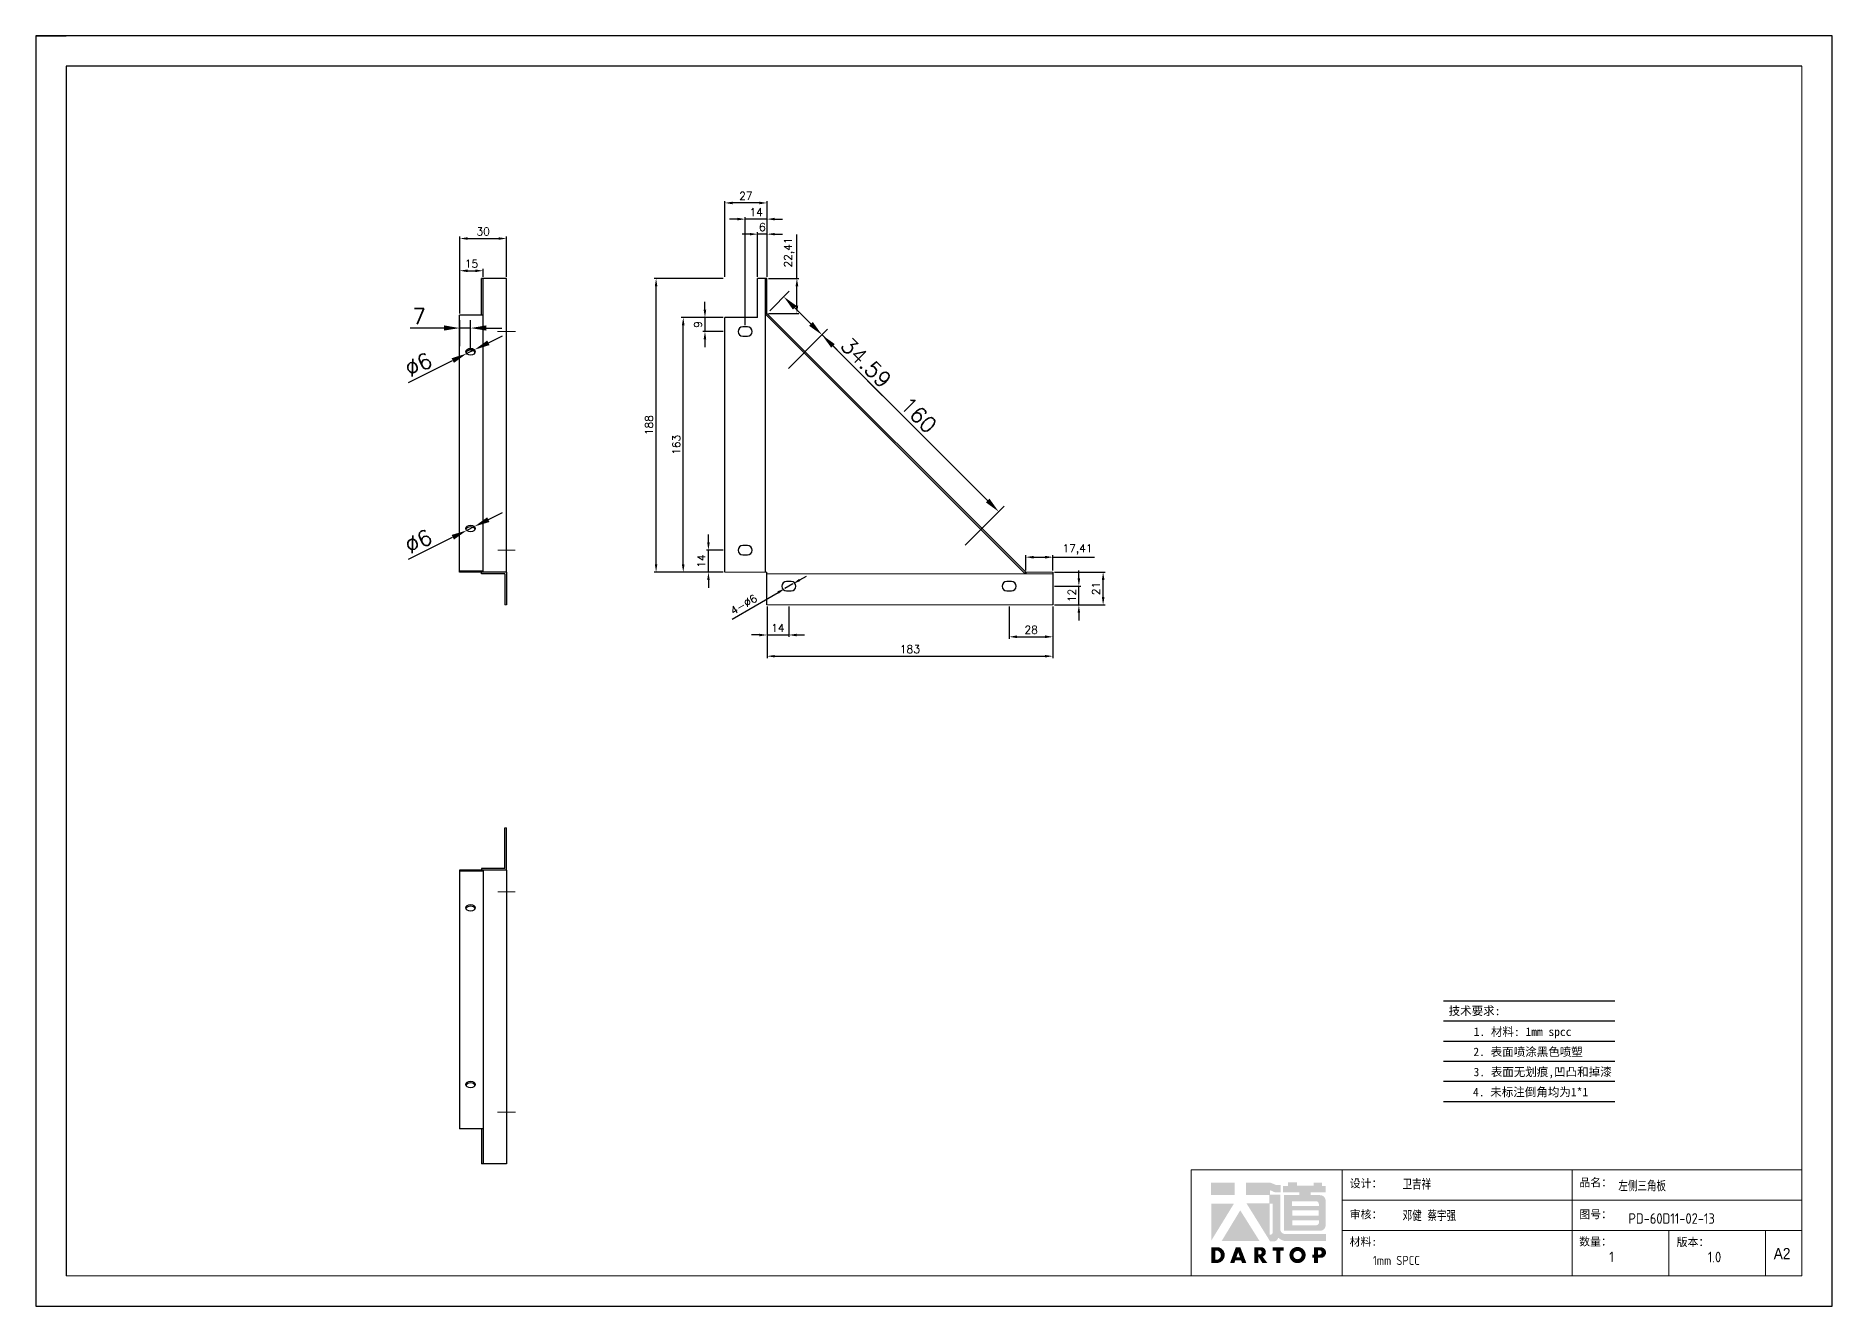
# Model space of a CAD drawing. Header units: millimetres. Extents: x -30327 to 34858, y 4015 to 75103.
# Drawn here: x 12079 to 13229, y 52753 to 53566 of the extents above; entities that cross this region are included whole.
import ezdxf
from ezdxf.enums import TextEntityAlignment as Align

# ---------------------------------------------------------------- set-up
doc = ezdxf.new("R2010")
doc.units = ezdxf.units.MM
doc.linetypes.add('CENTER2', pattern=[28.575, 19.05, -3.175, 3.175, -3.175])
for name, color, linetype, lineweight in [('A-TITLEBLOCK', 7, 'Continuous', 18), ('cen', 1, 'CENTER2', 9), ('dim', 2, 'Continuous', 9)]:
    doc.layers.add(name, color=color, linetype=linetype, lineweight=lineweight)
doc.layers.add('print', color=30, linetype='Continuous')
doc.styles.add('GB', font='GBENOR.SHX', dxfattribs={"bigfont": 'gbcbig.shx'})
doc.styles.add('HZ', font='')
doc.styles.add('SLDTEXTSTYLE0', font='simfang.ttf', dxfattribs={"bigfont": 'bigfont'})
doc.styles.add('SLDTEXTSTYLE1', font='Gothic.ttf', dxfattribs={"width": 0.913})
doc.styles.get("Standard").update_dxf_attribs({"font": 'txt', "bigfont": 'gbcbig.shx'})
doc.styles.get('HZ').set_extended_font_data('SimSun')
doc.dimstyles.new('1-4', dxfattribs={"dimscale": 4, "dimtxt": 2.5, "dimasz": 2.5, "dimexe": 1.25, "dimexo": 0.625, "dimtad": 1, "dimdsep": 46, "dimtxsty": 'Standard', "dimcen": 2.5, "dimadec": 0, "dimazin": 0, "dimtfac": 1, "dimtmove": 0, "dimatfit": 3, "dimfxl": 0, "dimarcsym": 0})
doc.dimstyles.new('small', dxfattribs={"dimtxt": 5, "dimasz": 5, "dimexe": 1.25, "dimexo": 1, "dimgap": 2, "dimtad": 1, "dimtxsty": 'Standard', "dimcen": 2.5, "dimadec": 0, "dimazin": 0, "dimtfac": 1, "dimtmove": 0, "dimatfit": 3, "dimfxl": 0, "dimarcsym": 0})

# ---------------------------------------------------------------- blocks, each defined once
blk = doc.blocks.new('*D316')
at = {"layer": 'Defpoints', "color": 0}
for p in [(12547.3, 53201.4), (12730.3, 53201.4), (12730.3, 53168.6)]:
    blk.add_point(p, dxfattribs=at)
at = {"layer": 'dim', "color": 0, "lineweight": -2}
for p, q in [((12547.3, 53200.4), (12547.3, 53167.3)), ((12730.3, 53200.4), (12730.3, 53167.3)), ((12552.3, 53168.6), (12725.3, 53168.6))]:
    blk.add_line(p, q, dxfattribs=at)
at = {"layer": 'dim', "color": 0}
for points in [[(12552.3, 53169.4), (12552.3, 53167.8), (12547.3, 53168.6)], [(12725.3, 53169.4), (12725.3, 53167.8), (12730.3, 53168.6)]]:
    blk.add_solid(points, dxfattribs=at)
at = {"layer": 'dim', "color": 0, "insert": (12638.8, 53173.1), "char_height": 5, "attachment_point": 5}
blk.add_mtext('183', dxfattribs=at)
blk = doc.blocks.new('*D317')
at = {"layer": 'Defpoints', "color": 0}
for p in [(12547.3, 53201.4), (12561.3, 53201.4), (12561.3, 53182.2)]:
    blk.add_point(p, dxfattribs=at)
at = {"layer": 'dim', "color": 0, "lineweight": -2}
for p, q in [((12547.3, 53200.4), (12547.3, 53180.9)), ((12561.3, 53200.4), (12561.3, 53180.9)), ((12542.3, 53182.2), (12537.3, 53182.2)), ((12547.3, 53182.2), (12561.3, 53182.2)), ((12566.3, 53182.2), (12571.3, 53182.2))]:
    blk.add_line(p, q, dxfattribs=at)
at = {"layer": 'dim', "color": 0}
for points in [[(12542.3, 53183), (12542.3, 53181.3), (12547.3, 53182.2)], [(12566.3, 53183), (12566.3, 53181.3), (12561.3, 53182.2)]]:
    blk.add_solid(points, dxfattribs=at)
at = {"layer": 'dim', "color": 0, "insert": (12554.3, 53186.7), "char_height": 5, "attachment_point": 5}
blk.add_mtext('14', dxfattribs=at)
blk = doc.blocks.new('*D318')
at = {"layer": 'Defpoints', "color": 0}
for p in [(12702.3, 53201.4), (12730.3, 53201.4), (12730.3, 53181)]:
    blk.add_point(p, dxfattribs=at)
at = {"layer": 'dim', "color": 0, "lineweight": -2}
for p, q in [((12702.3, 53200.4), (12702.3, 53179.8)), ((12730.3, 53200.4), (12730.3, 53179.8)), ((12707.3, 53181), (12725.3, 53181))]:
    blk.add_line(p, q, dxfattribs=at)
at = {"layer": 'dim', "color": 0}
for points in [[(12707.3, 53181.9), (12707.3, 53180.2), (12702.3, 53181)], [(12725.3, 53181.9), (12725.3, 53180.2), (12730.3, 53181)]]:
    blk.add_solid(points, dxfattribs=at)
at = {"layer": 'dim', "color": 0, "insert": (12716.3, 53185.5), "char_height": 5, "attachment_point": 5}
blk.add_mtext('28', dxfattribs=at)
blk = doc.blocks.new('*D319')
at = {"layer": 'Defpoints', "color": 0}
for p in [(12730.3, 53213.4), (12746.9, 53213.4), (12730.3, 53201.4)]:
    blk.add_point(p, dxfattribs=at)
at = {"layer": 'dim', "color": 0, "lineweight": -2}
for p, q in [((12746.9, 53218.4), (12746.9, 53223.4)), ((12731.3, 53213.4), (12748.2, 53213.4)), ((12746.9, 53201.4), (12746.9, 53213.4)), ((12731.3, 53201.4), (12748.2, 53201.4)), ((12746.9, 53196.4), (12746.9, 53191.4))]:
    blk.add_line(p, q, dxfattribs=at)
at = {"layer": 'dim', "color": 0}
for points in [[(12746.1, 53218.4), (12747.7, 53218.4), (12746.9, 53213.4)], [(12746.1, 53196.4), (12747.7, 53196.4), (12746.9, 53201.4)]]:
    blk.add_solid(points, dxfattribs=at)
at = {"layer": 'dim', "color": 0, "insert": (12742.4, 53207.4), "char_height": 5, "attachment_point": 5, "rotation": 90}
blk.add_mtext('12', dxfattribs=at)
blk = doc.blocks.new('*D320')
at = {"layer": 'Defpoints', "color": 0}
for p in [(12730.3, 53222.4), (12762.4, 53222.4), (12730.3, 53201.4)]:
    blk.add_point(p, dxfattribs=at)
at = {"layer": 'dim', "color": 0, "lineweight": -2}
for p, q in [((12731.3, 53222.4), (12763.7, 53222.4)), ((12762.4, 53206.4), (12762.4, 53217.4)), ((12731.3, 53201.4), (12763.7, 53201.4))]:
    blk.add_line(p, q, dxfattribs=at)
at = {"layer": 'dim', "color": 0}
for points in [[(12761.6, 53217.4), (12763.3, 53217.4), (12762.4, 53222.4)], [(12761.6, 53206.4), (12763.3, 53206.4), (12762.4, 53201.4)]]:
    blk.add_solid(points, dxfattribs=at)
at = {"layer": 'dim', "color": 0, "insert": (12757.9, 53211.9), "char_height": 5, "attachment_point": 5, "rotation": 90}
blk.add_mtext('21', dxfattribs=at)
blk = doc.blocks.new('*D321')
at = {"layer": 'Defpoints', "color": 0}
for p in [(12520.3, 53458.7), (12520.3, 53410.4), (12547.3, 53410.4)]:
    blk.add_point(p, dxfattribs=at)
at = {"layer": 'dim', "color": 0, "lineweight": -2}
for p, q in [((12520.3, 53411.4), (12520.3, 53459.9)), ((12542.3, 53458.7), (12525.3, 53458.7)), ((12547.3, 53411.4), (12547.3, 53459.9))]:
    blk.add_line(p, q, dxfattribs=at)
at = {"layer": 'dim', "color": 0}
for points in [[(12525.3, 53459.5), (12525.3, 53457.8), (12520.3, 53458.7)], [(12542.3, 53459.5), (12542.3, 53457.8), (12547.3, 53458.7)]]:
    blk.add_solid(points, dxfattribs=at)
at = {"layer": 'dim', "color": 0, "insert": (12533.8, 53463.2), "char_height": 5, "attachment_point": 5}
blk.add_mtext('27', dxfattribs=at)
blk = doc.blocks.new('*D322')
at = {"layer": 'Defpoints', "color": 0}
for p in [(12533.3, 53448.3), (12547.3, 53410.4), (12533.3, 53379.4)]:
    blk.add_point(p, dxfattribs=at)
at = {"layer": 'dim', "color": 0, "lineweight": -2}
for p, q in [((12528.3, 53448.3), (12523.3, 53448.3)), ((12533.3, 53380.4), (12533.3, 53449.6)), ((12547.3, 53448.3), (12533.3, 53448.3)), ((12547.3, 53411.4), (12547.3, 53449.6)), ((12552.3, 53448.3), (12557.3, 53448.3))]:
    blk.add_line(p, q, dxfattribs=at)
at = {"layer": 'dim', "color": 0}
for points in [[(12528.3, 53449.2), (12528.3, 53447.5), (12533.3, 53448.3)], [(12552.3, 53449.2), (12552.3, 53447.5), (12547.3, 53448.3)]]:
    blk.add_solid(points, dxfattribs=at)
at = {"layer": 'dim', "color": 0, "insert": (12540.3, 53452.8), "char_height": 5, "attachment_point": 5}
blk.add_mtext('14', dxfattribs=at)
blk = doc.blocks.new('*D323')
at = {"layer": 'Defpoints', "color": 0}
for p in [(12507.6, 53376.4), (12520.3, 53385.4), (12520.3, 53376.4)]:
    blk.add_point(p, dxfattribs=at)
at = {"layer": 'dim', "color": 0, "lineweight": -2}
for p, q in [((12507.6, 53390.4), (12507.6, 53395.4)), ((12519.3, 53385.4), (12506.3, 53385.4)), ((12519.3, 53376.4), (12506.3, 53376.4)), ((12507.6, 53385.4), (12507.6, 53376.4)), ((12507.6, 53371.4), (12507.6, 53366.4))]:
    blk.add_line(p, q, dxfattribs=at)
at = {"layer": 'dim', "color": 0}
for points in [[(12506.7, 53390.4), (12508.4, 53390.4), (12507.6, 53385.4)], [(12506.7, 53371.4), (12508.4, 53371.4), (12507.6, 53376.4)]]:
    blk.add_solid(points, dxfattribs=at)
at = {"layer": 'dim', "color": 0, "insert": (12503.1, 53380.9), "char_height": 5, "attachment_point": 5, "rotation": 90}
blk.add_mtext('9', dxfattribs=at)
blk = doc.blocks.new('*D324')
at = {"layer": 'Defpoints', "color": 0}
for p in [(12509.8, 53236.4), (12520.3, 53236.4), (12520.3, 53222.4)]:
    blk.add_point(p, dxfattribs=at)
at = {"layer": 'dim', "color": 0, "lineweight": -2}
for p, q in [((12509.8, 53241.4), (12509.8, 53246.4)), ((12519.3, 53236.4), (12508.6, 53236.4)), ((12509.8, 53222.4), (12509.8, 53236.4)), ((12519.3, 53222.4), (12508.6, 53222.4)), ((12509.8, 53217.4), (12509.8, 53212.4))]:
    blk.add_line(p, q, dxfattribs=at)
at = {"layer": 'dim', "color": 0}
for points in [[(12509, 53241.4), (12510.6, 53241.4), (12509.8, 53236.4)], [(12509, 53217.4), (12510.6, 53217.4), (12509.8, 53222.4)]]:
    blk.add_solid(points, dxfattribs=at)
at = {"layer": 'dim', "color": 0, "insert": (12505.3, 53229.4), "char_height": 5, "attachment_point": 5, "rotation": 90}
blk.add_mtext('14', dxfattribs=at)
blk = doc.blocks.new('*D325')
at = {"layer": 'Defpoints', "color": 0}
for p in [(12476.3, 53410.4), (12520.3, 53410.4), (12520.3, 53222.4)]:
    blk.add_point(p, dxfattribs=at)
at = {"layer": 'dim', "color": 0, "lineweight": -2}
for p, q in [((12519.3, 53410.4), (12475.1, 53410.4)), ((12476.3, 53227.4), (12476.3, 53405.4)), ((12519.3, 53222.4), (12475.1, 53222.4))]:
    blk.add_line(p, q, dxfattribs=at)
at = {"layer": 'dim', "color": 0}
for points in [[(12475.5, 53405.4), (12477.1, 53405.4), (12476.3, 53410.4)], [(12475.5, 53227.4), (12477.1, 53227.4), (12476.3, 53222.4)]]:
    blk.add_solid(points, dxfattribs=at)
at = {"layer": 'dim', "color": 0, "insert": (12471.8, 53316.4), "char_height": 5, "attachment_point": 5, "rotation": 90}
blk.add_mtext('188', dxfattribs=at)
blk = doc.blocks.new('*D326')
at = {"layer": 'Defpoints', "color": 0}
for p in [(12547.3, 53410.4), (12566.4, 53410.4), (12547.3, 53388)]:
    blk.add_point(p, dxfattribs=at)
at = {"layer": 'dim', "color": 0, "lineweight": -2}
for p, q in [((12566.4, 53410.4), (12566.4, 53438.5)), ((12548.3, 53410.4), (12567.7, 53410.4)), ((12566.4, 53393), (12566.4, 53405.4)), ((12548.3, 53388), (12567.7, 53388))]:
    blk.add_line(p, q, dxfattribs=at)
at = {"layer": 'dim', "color": 0}
for points in [[(12565.6, 53405.4), (12567.3, 53405.4), (12566.4, 53410.4)], [(12565.6, 53393), (12567.3, 53393), (12566.4, 53388)]]:
    blk.add_solid(points, dxfattribs=at)
at = {"layer": 'dim', "color": 0, "insert": (12561.5, 53427), "char_height": 5, "attachment_point": 5, "rotation": 90}
blk.add_mtext('22,41', dxfattribs=at)
blk = doc.blocks.new('*D327')
at = {"layer": 'Defpoints', "color": 0}
for p in [(12730.3, 53232), (12712.9, 53222.4), (12730.3, 53222.4)]:
    blk.add_point(p, dxfattribs=at)
at = {"layer": 'dim', "color": 0, "lineweight": -2}
for p, q in [((12712.9, 53223.4), (12712.9, 53233.2)), ((12717.9, 53232), (12725.3, 53232)), ((12730.3, 53223.4), (12730.3, 53233.2)), ((12730.3, 53232), (12756.8, 53232))]:
    blk.add_line(p, q, dxfattribs=at)
at = {"layer": 'dim', "color": 0}
for points in [[(12717.9, 53232.8), (12717.9, 53231.1), (12712.9, 53232)], [(12725.3, 53232.8), (12725.3, 53231.1), (12730.3, 53232)]]:
    blk.add_solid(points, dxfattribs=at)
at = {"layer": 'dim', "color": 0, "insert": (12746, 53236.9), "char_height": 5, "attachment_point": 5}
blk.add_mtext('17,41', dxfattribs=at)
blk = doc.blocks.new('*D329')
at = {"layer": 'Defpoints', "color": 0}
for p in [(12558.7, 53211.9), (12563.9, 53214.9)]:
    blk.add_point(p, dxfattribs=at)
at = {"layer": 'dim', "color": 0, "lineweight": -2}
for p, q in [((12568.2, 53217.4), (12572.5, 53219.9)), ((12525, 53192.2), (12554.4, 53209.3)), ((12563.9, 53214.9), (12558.7, 53211.9))]:
    blk.add_line(p, q, dxfattribs=at)
at = {"layer": 'dim', "color": 0}
for points in [[(12567.8, 53218.1), (12568.6, 53216.7), (12563.9, 53214.9)], [(12553.9, 53210.1), (12554.8, 53208.6), (12558.7, 53211.9)]]:
    blk.add_solid(points, dxfattribs=at)
at = {"layer": 'dim', "color": 0, "insert": (12532.4, 53201.7), "char_height": 5, "attachment_point": 5, "rotation": 30.2615}
blk.add_mtext('4-∅6', dxfattribs=at)
blk = doc.blocks.new('*D332')
at = {"layer": 'Defpoints', "color": 0}
for p in [(12380.6, 53435.9), (12380.6, 53410.4), (12350.6, 53387)]:
    blk.add_point(p, dxfattribs=at)
at = {"layer": 'dim', "color": 0, "lineweight": -2}
for p, q in [((12350.6, 53388), (12350.6, 53437.2)), ((12355.6, 53435.9), (12375.6, 53435.9)), ((12380.6, 53411.4), (12380.6, 53437.2))]:
    blk.add_line(p, q, dxfattribs=at)
at = {"layer": 'dim', "color": 0}
for points in [[(12355.6, 53436.7), (12355.6, 53435.1), (12350.6, 53435.9)], [(12375.6, 53436.7), (12375.6, 53435.1), (12380.6, 53435.9)]]:
    blk.add_solid(points, dxfattribs=at)
at = {"layer": 'dim', "color": 0, "insert": (12365.6, 53440.4), "char_height": 5, "attachment_point": 5}
blk.add_mtext('30', dxfattribs=at)
blk = doc.blocks.new('*D333')
at = {"layer": 'Defpoints', "color": 0}
for p in [(12365.6, 53415.3), (12365.6, 53410.4), (12350.6, 53387)]:
    blk.add_point(p, dxfattribs=at)
at = {"layer": 'dim', "color": 0, "lineweight": -2}
for p, q in [((12350.6, 53388), (12350.6, 53416.5)), ((12355.6, 53415.3), (12360.6, 53415.3)), ((12365.6, 53411.4), (12365.6, 53416.5))]:
    blk.add_line(p, q, dxfattribs=at)
at = {"layer": 'dim', "color": 0}
for points in [[(12355.6, 53416.1), (12355.6, 53414.4), (12350.6, 53415.3)], [(12360.6, 53416.1), (12360.6, 53414.4), (12365.6, 53415.3)]]:
    blk.add_solid(points, dxfattribs=at)
at = {"layer": 'dim', "color": 0, "insert": (12358.1, 53419.8), "char_height": 5, "attachment_point": 5}
blk.add_mtext('15', dxfattribs=at)
blk = doc.blocks.new('*D1022')
at = {"layer": 'Defpoints', "color": 0}
for p in [(12350.6, 53378.6), (12350.6, 53364.5), (12357.6, 53363.5)]:
    blk.add_point(p, dxfattribs=at)
at = {"layer": 'dim', "color": 0, "lineweight": -2}
for p, q in [((12340.6, 53378.6), (12318.9, 53378.6)), ((12350.6, 53367), (12350.6, 53383.6)), ((12357.6, 53378.6), (12350.6, 53378.6)), ((12357.6, 53366), (12357.6, 53383.6)), ((12367.6, 53378.6), (12377.6, 53378.6))]:
    blk.add_line(p, q, dxfattribs=at)
at = {"layer": 'dim', "color": 0}
for points in [[(12340.6, 53380.3), (12340.6, 53377), (12350.6, 53378.6)], [(12367.6, 53380.3), (12367.6, 53377), (12357.6, 53378.6)]]:
    blk.add_solid(points, dxfattribs=at)
at = {"layer": 'dim', "color": 0, "insert": (12324.7, 53386.1), "char_height": 10, "attachment_point": 5}
blk.add_mtext('7', dxfattribs=at)
blk = doc.blocks.new('*D1023')
at = {"layer": 'Defpoints', "color": 0}
for p in [(12360, 53364.7, 2.4), (12355.1, 53362.3)]:
    blk.add_point(p, dxfattribs=at)
at = {"layer": 'dim', "color": 0, "lineweight": -2}
for p, q in [((12360, 53364.7), (12355.1, 53362.3)), ((12369, 53369.1), (12377.9, 53373.6)), ((12317.8, 53343.7), (12346.1, 53357.8))]:
    blk.add_line(p, q, dxfattribs=at)
at = {"layer": 'dim', "color": 0}
for points in [[(12368.2, 53370.6), (12369.7, 53367.7), (12360, 53364.7)], [(12345.4, 53359.3), (12346.9, 53356.3), (12355.1, 53362.3)]]:
    blk.add_solid(points, dxfattribs=at)
at = {"layer": 'dim', "color": 0, "insert": (12324.2, 53355.2), "char_height": 10, "attachment_point": 5, "rotation": 26.4325}
blk.add_mtext('∅6', dxfattribs=at)
blk = doc.blocks.new('*D1024')
at = {"layer": 'Defpoints', "color": 0}
for p in [(12360, 53251.6, 2.4), (12355.1, 53249.1)]:
    blk.add_point(p, dxfattribs=at)
at = {"layer": 'dim', "color": 0, "lineweight": -2}
for p, q in [((12360, 53251.6), (12355.1, 53249.1)), ((12369, 53256), (12377.9, 53260.5)), ((12317.8, 53230.6), (12346.1, 53244.7))]:
    blk.add_line(p, q, dxfattribs=at)
at = {"layer": 'dim', "color": 0}
for points in [[(12368.2, 53257.5), (12369.7, 53254.5), (12360, 53251.6)], [(12345.4, 53246.2), (12346.9, 53243.2), (12355.1, 53249.1)]]:
    blk.add_solid(points, dxfattribs=at)
at = {"layer": 'dim', "color": 0, "insert": (12324.2, 53242.1), "char_height": 10, "attachment_point": 5, "rotation": 26.4325}
blk.add_mtext('∅6', dxfattribs=at)
blk = doc.blocks.new('*D1025')
at = {"layer": 'Defpoints', "color": 0}
for p in [(12547.3, 53388), (12582.5, 53374.2), (12571.7, 53363.5)]:
    blk.add_point(p, dxfattribs=at)
at = {"layer": 'dim', "color": 0, "lineweight": -2}
for p, q in [((12549, 53389.7), (12561.5, 53402.2)), ((12565.1, 53391.6), (12575.4, 53381.3)), ((12573.5, 53365.3), (12586, 53377.8)), ((12582.5, 53374.2), (12621.3, 53335.3))]:
    blk.add_line(p, q, dxfattribs=at)
at = {"layer": 'dim', "color": 0}
for points in [[(12566.2, 53392.8), (12563.9, 53390.4), (12558, 53398.7)], [(12576.6, 53382.5), (12574.2, 53380.1), (12582.5, 53374.2)]]:
    blk.add_solid(points, dxfattribs=at)
at = {"layer": 'dim', "color": 0, "insert": (12610.7, 53356.5), "char_height": 10, "attachment_point": 5, "rotation": 315}
blk.add_mtext('34.59', dxfattribs=at)
blk = doc.blocks.new('*D1026')
at = {"layer": 'Defpoints', "color": 0}
for p in [(12582.5, 53374.2), (12571.7, 53363.5), (12684.9, 53250.4)]:
    blk.add_point(p, dxfattribs=at)
at = {"layer": 'dim', "color": 0, "lineweight": -2}
for p, q in [((12573.5, 53365.3), (12586, 53377.8)), ((12688.5, 53268.2), (12589.5, 53367.2)), ((12686.6, 53252.1), (12699.1, 53264.6))]:
    blk.add_line(p, q, dxfattribs=at)
at = {"layer": 'dim', "color": 0}
for points in [[(12590.7, 53368.3), (12588.4, 53366), (12582.5, 53374.2)], [(12689.7, 53269.4), (12687.4, 53267), (12695.6, 53261.1)]]:
    blk.add_solid(points, dxfattribs=at)
at = {"layer": 'dim', "color": 0, "insert": (12644.3, 53323), "char_height": 10, "attachment_point": 5, "rotation": 314.9996}
blk.add_mtext('160', dxfattribs=at)
blk = doc.blocks.new('*D1052')
at = {"layer": 'Defpoints', "color": 0}
for p in [(12541.3, 53438.7), (12541.3, 53410.4), (12547.3, 53410.4)]:
    blk.add_point(p, dxfattribs=at)
at = {"layer": 'dim', "color": 0, "lineweight": -2}
for p, q in [((12536.3, 53438.7), (12531.3, 53438.7)), ((12541.3, 53411.4), (12541.3, 53440)), ((12547.3, 53438.7), (12541.3, 53438.7)), ((12547.3, 53411.4), (12547.3, 53440)), ((12552.3, 53438.7), (12557.3, 53438.7))]:
    blk.add_line(p, q, dxfattribs=at)
at = {"layer": 'dim', "color": 0}
for points in [[(12536.3, 53439.5), (12536.3, 53437.9), (12541.3, 53438.7)], [(12552.3, 53439.5), (12552.3, 53437.9), (12547.3, 53438.7)]]:
    blk.add_solid(points, dxfattribs=at)
at = {"layer": 'dim', "color": 0, "insert": (12544.3, 53443.2), "char_height": 5, "attachment_point": 5}
blk.add_mtext('6', dxfattribs=at)
blk = doc.blocks.new('*D1053')
at = {"layer": 'Defpoints', "color": 0}
for p in [(12493.7, 53385.4), (12519.3, 53385.4), (12520.3, 53222.4)]:
    blk.add_point(p, dxfattribs=at)
at = {"layer": 'dim', "color": 0, "lineweight": -2}
for p, q in [((12518.3, 53385.4), (12492.4, 53385.4)), ((12493.7, 53227.4), (12493.7, 53380.4)), ((12519.3, 53222.4), (12492.4, 53222.4))]:
    blk.add_line(p, q, dxfattribs=at)
at = {"layer": 'dim', "color": 0}
for points in [[(12492.8, 53380.4), (12494.5, 53380.4), (12493.7, 53385.4)], [(12492.8, 53227.4), (12494.5, 53227.4), (12493.7, 53222.4)]]:
    blk.add_solid(points, dxfattribs=at)
at = {"layer": 'dim', "color": 0, "insert": (12489.2, 53303.9), "char_height": 5, "attachment_point": 5, "rotation": 90}
blk.add_mtext('163', dxfattribs=at)
blk = doc.blocks.new('Dartop Logo')
at = {"true_color": 0xc40018}
h = blk.add_hatch(color=12, dxfattribs=at)
h.set_gradient(color1=(196, 0, 24), color2=(196, 0, 24), tint=1)
h.paths.add_polyline_path([(30.39, -3.87), (33.08, -5.04), (35.99, -5.04), (35.99, -1.19), (33.59, -1.19), (30.46, 0.05), (17.94, 0.05), (17.94, -6.46), (30.12, -6.46), (30.12, -6.59), (30.12, -10.75), (18.31, -10.75), (30.46, -30.31), (32.87, -30.31, 0.279375), (34.63, -28.6), (34.63, -28.51), (34.84, -28.51, 0.143145), (38.15, -30.2), (59.27, -30.2), (59.27, -26.49), (38.06, -26.49, -0.414214), (35.75, -24.18), (35.75, -6.26), (30.39, -6.26)])
h.paths.add_polyline_path([(30.25, -10.84), (31.8, -10.84), (31.8, -26.02, -0.088936), (30.9, -26.94), (30.24, -26.94)], flags=16)
h = blk.add_hatch(color=12, dxfattribs=at)
h.set_gradient(color1=(196, 0, 24), color2=(196, 0, 24), tint=1)
h.paths.add_polyline_path([(59.24, -1.73), (57.36, -1.73), (57.36, 0.06), (53.06, 0.06), (53.06, -1.64), (44.29, -1.64), (44.29, 0.15), (39.7, 0.15), (39.7, -1.67), (37.16, -1.67), (37.16, -4.97), (45.54, -4.97), (45.54, -6.42), (37.73, -6.42), (37.73, -24.88), (56.26, -24.88, 0.414214), (59.15, -21.99), (59.15, -9.35, 0.414214), (56.26, -6.46), (51.36, -6.46), (51.36, -5.03), (59.24, -5.03)])
h.paths.add_polyline_path([(54.21, -9.59, -0.414214), (55.66, -11.04), (55.66, -12.1), (41.79, -12.1), (41.79, -9.59)], flags=16)
h.paths.add_polyline_path([(55.57, -14.33), (55.57, -17.01), (41.88, -17.01), (41.88, -14.33)], flags=16)
h.paths.add_polyline_path([(55.75, -19.43), (55.75, -20.57, -0.414214), (54.3, -22.02), (41.88, -22.02), (41.88, -19.43)], flags=16)
h = blk.add_hatch(color=12, dxfattribs=at)
h.set_gradient(color1=(196, 0, 24), color2=(196, 0, 24), tint=1)
h.paths.add_polyline_path([(12.18, 0), (0, 0), (0, -6.37), (12.18, -6.37)])
h = blk.add_hatch(color=12, dxfattribs=at)
h.set_gradient(color1=(196, 0, 24), color2=(196, 0, 24), tint=1)
h.paths.add_polyline_path([(11.79, -10.83), (0.03, -10.83), (0.03, -30.03)])
h = blk.add_hatch(color=12, dxfattribs=at)
h.set_gradient(color1=(196, 0, 24), color2=(196, 0, 24), tint=1)
h.paths.add_polyline_path([(15.05, -14.31), (5.44, -30.15), (25.01, -30.15)])
at = {"true_color": 0x646464}
h = blk.add_hatch(color=251, dxfattribs=at)
h.set_gradient(color1=(100, 100, 100), color2=(100, 100, 100), tint=1)
h.paths.add_polyline_path([(4.15, -33.43), (0.11, -33.43), (0.11, -41.5), (3.51, -41.5, 0.793016)])
h.paths.add_polyline_path([(3.57, -39.73), (2.16, -39.73), (2.16, -35.19), (3.42, -35.19, -0.671361)], flags=16)
h = blk.add_hatch(color=251, dxfattribs=at)
h.set_gradient(color1=(100, 100, 100), color2=(100, 100, 100), tint=1)
h.paths.add_polyline_path([(15.08, -33.36), (12.78, -33.36), (9.82, -41.51), (12, -41.51), (12.51, -40.06), (15.46, -40.06), (15.99, -41.52), (18.19, -41.52)])
h.paths.add_polyline_path([(14.9, -38.51), (13.07, -38.51), (13.97, -35.95)], flags=16)
h = blk.add_hatch(color=251, dxfattribs=at)
h.set_gradient(color1=(100, 100, 100), color2=(100, 100, 100), tint=1)
h.paths.add_polyline_path([(26.27, -33.36), (22.3, -33.36), (22.3, -41.51), (24.4, -41.51), (24.4, -38.28), (26.55, -41.54), (29.09, -41.54), (26.61, -38.3, 0.744055)])
h.paths.add_polyline_path([(24.38, -37.08), (24.38, -34.94), (25.32, -34.94, -0.796809), (25.3, -37.08)], flags=16)
h = blk.add_hatch(color=251, dxfattribs=at)
h.set_gradient(color1=(100, 100, 100), color2=(100, 100, 100), tint=1)
h.paths.add_polyline_path([(37.44, -33.4), (31.88, -33.4), (31.88, -35.16), (33.61, -35.16), (33.61, -41.52), (35.69, -41.52), (35.69, -35.16), (37.44, -35.16)])
h = blk.add_hatch(color=251, dxfattribs=at)
h.set_gradient(color1=(100, 100, 100), color2=(100, 100, 100), tint=1)
h.paths.add_polyline_path([(40.46, -37.41, 1), (48.83, -37.41, 1)])
h.paths.add_polyline_path([(46.8, -37.41, -1), (42.5, -37.41, -1)], flags=16)
h = blk.add_hatch(color=251, dxfattribs=at)
h.set_gradient(color1=(100, 100, 100), color2=(100, 100, 100), tint=1)
h.paths.add_polyline_path([(56.85, -33.38), (56.73, -33.38), (53.19, -33.38), (53.19, -37.19), (52.26, -37.19), (52.26, -38.73), (53.18, -38.73), (53.18, -41.5), (55.24, -41.5), (55.24, -38.72), (57.51, -38.72, 0.812304)])
h.paths.add_polyline_path([(55.21, -37.18), (55.21, -35.05), (56.39, -35.05, -0.778213), (56.27, -37.18)], flags=16)
blk = doc.blocks.new('DT-A2-TITLE')
for p, q in [((594, 420), (0, 420)), ((0, 420), (0, 420)), ((0, 420), (0, 0)), ((0, 420), (10, 420)), ((594, 0), (594, 420)), ((10, 410), (10, 10)), ((584, 410), (10, 410))]:
    blk.add_line(p, q)
at = {"layer": 'A-TITLEBLOCK', "color": 7}
for p, q in [((584, 410), (584, 10)), ((594, 0), (594, 297)), ((382, 10), (382, 45)), ((584, 45), (382, 45)), ((432, 45), (432, 10)), ((508, 45), (508, 10)), ((584, 35), (432, 35)), ((432, 25), (584.08, 25)), ((540, 10), (540, 25)), ((572, 10), (572, 25)), ((10, 10), (584, 10)), ((0, 0), (594, 0))]:
    blk.add_line(p, q, dxfattribs=at)
at = {"layer": 'A-TITLEBLOCK', "xscale": 0.6400000000000001, "yscale": 0.6400000000000001, "zscale": 0.6400000000000001}
blk.add_blockref('Dartop Logo', (388.65, 40.81), dxfattribs=at)
at = {"style": 'GB'}
for tag, p, height in [('#设计', (451.96, 38.52), 3.5), ('#品名', (523.32, 37.95), 3.5), ('#审核', (451.99, 28.1), 3.5), ('#图号', (526.67, 27.2), 3.5), ('#数量', (520.33, 14.51), 3.5), ('#版本', (552.92, 14.47), 3.5), ('#材料说明', (442.15, 13.59), 3)]:
    blk.add_attdef(tag, p, '', height=height, dxfattribs=at)
at = {"layer": 'A-TITLEBLOCK', "color": 7, "attachment_point": 1}
for s, insert, char_height, style in [('设计：', (434.47, 41.87), 2.646, 'SLDTEXTSTYLE0'), ('品名：', (510.43, 42.19), 2.646, 'SLDTEXTSTYLE0'), ('审核：', (434.47, 31.64), 2.646, 'SLDTEXTSTYLE0'), ('图号：', (510.4, 31.66), 2.646, 'SLDTEXTSTYLE0'), ('材料:', (434.47, 22.62), 2.646, 'SLDTEXTSTYLE0'), ('数量：', (510.35, 22.64), 2.646, 'SLDTEXTSTYLE0'), ('版本：', (542.59, 22.48), 2.646, 'SLDTEXTSTYLE0'), ('A2', (574.7, 19.21), 3.704, 'SLDTEXTSTYLE1')]:
    blk.add_mtext(s, dxfattribs=dict(at, insert=insert, char_height=char_height, style=style))

msp = doc.modelspace()

# ---------------------------------------------------------------- linework, layer by layer
for p, q in [((12380.5584, 53410.3712), (12364.5584, 53410.3712)), ((12364.5584, 53386.9612), (12364.5584, 53410.3712)), ((12365.5584, 53386.9612), (12365.5584, 53410.3712)), ((12380.5584, 53222.3754), (12380.5584, 53410.3712)), ((12547.2713, 53410.3712), (12541.2713, 53410.3712)), ((12541.2713, 53385.3712), (12541.2713, 53410.3712)), ((12546.2713, 53222.3754), (12546.2713, 53410.3712)), ((12547.2713, 53387.9612), (12547.2713, 53410.3712)), ((12547.2713, 53387.9612), (12546.2713, 53387.9612)), ((12546.5642, 53387.2541), (12547.2713, 53387.9612)), ((12350.5584, 53222.3754), (12350.5584, 53386.9612)), ((12365.5584, 53386.9612), (12350.5584, 53386.9612)), ((12365.5584, 53222.3754), (12365.5584, 53386.9612)), ((12520.2713, 53222.3754), (12520.2713, 53385.3712)), ((12541.2713, 53385.3712), (12520.2713, 53385.3712)), ((12534.7713, 53379.3754), (12531.7713, 53379.3754)), ((12531.7713, 53373.3754), (12534.7713, 53373.3754)), ((12534.7713, 53239.3754), (12531.7713, 53239.3754)), ((12531.7713, 53233.3754), (12534.7713, 53233.3754)), ((12365.5584, 53223.0824), (12350.5584, 53223.0824)), ((12380.5584, 53222.3754), (12350.5584, 53222.3754)), ((12364.5584, 53221.3754), (12364.5584, 53222.3754)), ((12379.5584, 53221.3754), (12364.5584, 53221.3754)), ((12380.5584, 53222.3754), (12365.5584, 53222.3754)), ((12379.5584, 53221.3754), (12379.5584, 53201.3754)), ((12380.5584, 53222.3754), (12380.5584, 53201.3754)), ((12547.2713, 53201.3754), (12547.2713, 53222.3754)), ((12562.7713, 53216.3754), (12559.7713, 53216.3754)), ((12703.7713, 53216.3754), (12700.7713, 53216.3754)), ((12712.1494, 53221.6683), (12712.8565, 53222.3754)), ((12712.8565, 53222.3754), (12712.8565, 53221.3754)), ((12730.2713, 53222.3754), (12730.2713, 53201.3754)), ((12559.7713, 53210.3754), (12562.7713, 53210.3754)), ((12700.7713, 53210.3754), (12703.7713, 53210.3754)), ((12379.5584, 53032.7728), (12379.5584, 53058.7728)), ((12380.5584, 53031.7728), (12380.5584, 53058.7728)), ((12350.5584, 53031.7728), (12350.5584, 52866.187)), ((12380.5584, 53031.7728), (12350.5584, 53031.7728)), ((12364.5584, 53032.7728), (12364.5584, 53031.7728)), ((12379.5584, 53032.7728), (12364.5584, 53032.7728)), ((12365.5584, 53031.7728), (12365.5584, 52843.7728)), ((12380.5584, 53031.7728), (12365.5584, 53031.7728)), ((12380.5584, 53031.7728), (12380.5584, 52843.7728)), ((12365.5584, 53031.0658), (12350.5584, 53031.0658)), ((12365.5584, 52866.187), (12350.5584, 52866.187)), ((12364.5584, 52866.187), (12364.5584, 52843.7728)), ((12380.5584, 52843.7728), (12364.5584, 52843.7728))]:
    msp.add_line(p, q)
at = {"lineweight": 15}
for p, q in [((12712.8565, 53222.3754), (12547.2713, 53387.9612)), ((12712.1494, 53221.6683), (12546.5642, 53387.2541)), ((12520.2713, 53222.3754), (12547.2713, 53222.3754)), ((12547.2713, 53221.3754), (12730.2713, 53221.3754)), ((12712.8565, 53222.3754), (12730.2713, 53222.3754)), ((12712.8565, 53222.3754), (12730.2713, 53222.3754)), ((12712.8565, 53221.3754), (12730.2713, 53221.3754)), ((12547.2713, 53201.3754), (12730.2713, 53201.3754))]:
    msp.add_line(p, q, dxfattribs=at)
at = {"extrusion": (0, -0.707107, 0.707107)}
for centre in [(12357.5584, 37733.6756, -37733.6756), (12357.5584, 37653.6754, -37653.6754), (12357.5584, 37482.0195, -37482.0195), (12357.5584, 37402.8821, -37401.1567)]:
    msp.add_circle(centre, 3, dxfattribs=at)
for centre, start, end in [((12531.7713, 53376.3754), 90, 270), ((12534.7713, 53376.3754), 270, 90), ((12531.7713, 53236.3754), 90, 270), ((12534.7713, 53236.3754), 270, 90), ((12559.7713, 53213.3754), 90, 270), ((12562.7713, 53213.3754), 270, 90), ((12700.7713, 53213.3754), 90, 270), ((12703.7713, 53213.3754), 270, 90)]:
    msp.add_arc(centre, 3, start, end)
for centre in [(12357.5584, 37732.1756, -37733.6756), (12357.5584, 37652.1754, -37653.6754), (12357.5584, 37480.5195, -37482.0195), (12357.5584, 37401.3821, -37401.1567)]:
    msp.add_arc(centre, 3, 14.4775122, 165.5224878, dxfattribs=at)
at = {"layer": 'cen'}
for p, q in [((12386.3404, 53376.3754), (12374.7765, 53376.3754)), ((12386.1271, 53236.3754), (12374.9898, 53236.3754)), ((12374.9898, 53017.7686), (12386.1271, 53017.7686)), ((12374.7051, 52876.7712), (12386.2691, 52876.7712))]:
    msp.add_line(p, q, dxfattribs=at)
at = {"layer": 'Defpoints'}
for p, q in [((12980.2166, 52948.0883), (13089.8533, 52948.0883)), ((12980.2166, 52935.2159), (13089.8533, 52935.2159)), ((12980.2166, 52935.2159), (13089.8533, 52935.2159)), ((12980.2166, 52922.3435), (13089.8533, 52922.3435)), ((12980.2166, 52909.4711), (13089.8533, 52909.4711)), ((12980.2166, 52896.5987), (13089.8533, 52896.5987)), ((12980.2166, 52883.7262), (13089.8533, 52883.7262))]:
    msp.add_line(p, q, dxfattribs=at)
at = {"layer": 'dim'}
for p, q in [((12560.9915, 53352.7655), (12582.4675, 53374.2415)), ((12674.1286, 53239.6284), (12695.6046, 53261.1044)), ((12380.5584, 53201.3754), (12379.5584, 53201.3754)), ((12380.5584, 53058.7728), (12379.5584, 53058.7728))]:
    msp.add_line(p, q, dxfattribs=at)
at = {"layer": 'print'}
msp.add_lwpolyline([(12079.3712, 52752.7093), (13228.9751, 52752.7093), (13228.9751, 53565.5605), (12079.3712, 53565.5605)], close=True, dxfattribs=at)

# ---------------------------------------------------------------- block references
at = {"xscale": 1.93536, "yscale": 1.93536, "zscale": 1.93536}
msp.add_blockref('DT-A2-TITLE', (12079.3712, 52752.7093), dxfattribs=at).add_auto_attribs({'#设计': '卫吉祥', '#审核': '邓健 蔡宇强', '#材料说明': '1mm SPCC', '#品名': '左侧三角板', '#图号': 'PD-60D11-02-13', '#数量': '1', '#版本': '1.0'})

# ---------------------------------------------------------------- texts
at = {"style": 'HZ'}
for s, height, p in [('技术要求:', 5.40642, (13000.1275, 52941.5918)), ('1. 材料: 1mm spcc ', 5.406416, (13032.7272, 52928.2747)), ('    2. 表面喷涂黑色喷塑  ', 5.406416, (13030.7452, 52915.4023)), ('3. 表面无划痕,凹凸和掉漆', 5.406416, (13043.7257, 52902.5299)), ('4. 未标注倒角均为1*1', 5.406416, (13036.0058, 52889.6574))]:
    msp.add_text(s, height=height, dxfattribs=at).set_placement(p, align=Align.MIDDLE_CENTER)

# ---------------------------------------------------------------- dimensions: what is measured, and where the dimension line sits
at = {"layer": 'dim'}
for base, p2, picture, middle in [((12520.2713, 53458.6569), (12520.2713, 53410.3712), '*D321', (12533.7713, 53458.6569)), ((12541.2713, 53438.7007), (12541.2713, 53410.3712), '*D1052', (12544.2713, 53438.7007))]:
    dim = msp.add_linear_dim(base=base, p1=(12547.2713, 53410.3712), p2=p2, dimstyle='small', dxfattribs=at)
    dim.commit()
    dim.dimension.update_dxf_attribs({"geometry": picture, "text_midpoint": middle, "dimtype": 160})
for base, p1, p2, picture, middle in [((12533.2713, 53448.3337), (12547.2713, 53410.3712), (12533.2713, 53379.3754), '*D322', (12540.2713, 53452.8337)), ((12380.5584, 53435.9014), (12350.5584, 53386.9612), (12380.5584, 53410.3712), '*D332', (12365.5584, 53440.4014)), ((12365.5584, 53415.2743), (12350.5584, 53386.9612), (12365.5584, 53410.3712), '*D333', (12358.0584, 53419.7743)), ((12730.2713, 53231.966), (12712.8565, 53222.3754), (12730.2713, 53222.3754), '*D327', (12746.0213, 53236.8827)), ((12561.2713, 53182.1707), (12547.2713, 53201.3754), (12561.2713, 53201.3754), '*D317', (12554.2713, 53186.6707)), ((12730.2713, 53168.5905), (12547.2713, 53201.3754), (12730.2713, 53201.3754), '*D316', (12638.7713, 53173.0905)), ((12730.2713, 53181.039), (12702.2713, 53201.3754), (12730.2713, 53201.3754), '*D318', (12716.2713, 53185.539))]:
    dim = msp.add_linear_dim(base=base, p1=p1, p2=p2, dimstyle='small', dxfattribs=at)
    dim.commit()
    dim.dimension.update_dxf_attribs({"geometry": picture, "text_midpoint": middle})
for base, p1, p2, picture, middle in [((12566.4249, 53410.3712), (12547.2713, 53387.9612), (12547.2713, 53410.3712), '*D326', (12561.5082, 53426.9545)), ((12476.3158, 53410.3712), (12520.2713, 53222.3754), (12520.2713, 53410.3712), '*D325', (12471.8158, 53316.3733)), ((12507.5805, 53376.3754), (12520.2713, 53385.3712), (12520.2713, 53376.3754), '*D323', (12503.0805, 53380.8733)), ((12493.6805, 53385.3712), (12520.2713, 53222.3754), (12519.2713, 53385.3712), '*D1053', (12489.1805, 53303.8733)), ((12509.8067, 53236.3754), (12520.2713, 53222.3754), (12520.2713, 53236.3754), '*D324', (12505.3067, 53229.3754)), ((12746.9163, 53213.3754), (12730.2713, 53201.3754), (12730.2713, 53213.3754), '*D319', (12742.4163, 53207.3754)), ((12762.425, 53222.3754), (12730.2713, 53201.3754), (12730.2713, 53222.3754), '*D320', (12757.925, 53211.8754))]:
    dim = msp.add_linear_dim(base=base, p1=p1, p2=p2, angle=90, dimstyle='small', dxfattribs=at)
    dim.commit()
    dim.dimension.update_dxf_attribs({"geometry": picture, "text_midpoint": middle})
for p1, distance, picture, middle in [((12547.2718, 53387.9612), 15.1656, '*D1025', (12610.7374, 53356.5495)), ((12684.8669, 53250.3646), -15.1842, '*D1026', (12644.3384, 53322.9741))]:
    dim = msp.add_aligned_dim(p1=p1, p2=(12571.7295, 53363.5035), distance=distance, dimstyle='1-4', dxfattribs=at)
    dim.commit()
    dim.dimension.update_dxf_attribs({"geometry": picture, "text_midpoint": middle})
dim = msp.add_linear_dim(base=(12350.5584, 53378.6446), p1=(12357.5584, 53363.4757), p2=(12350.5584, 53364.4757), angle=180, dimstyle='1-4', dxfattribs=at)
dim.commit()
dim.dimension.update_dxf_attribs({"geometry": '*D1022', "text_midpoint": (12324.7251, 53378.6446), "dimtype": 160})
for p1, p2, picture, middle in [((12360.0127, 53364.6957, 1.22), (12355.1042, 53362.2557, -1.22), '*D1023', (12324.1557, 53355.2464, -1.22)), ((12360.0127, 53251.5585, 1.22), (12355.1042, 53249.1185, -1.22), '*D1024', (12324.1557, 53242.1091, -1.22))]:
    dim = msp.add_diameter_dim_2p(p1=p1, p2=p2, dimstyle='1-4', dxfattribs=at)
    dim.commit()
    dim.dimension.update_dxf_attribs({"geometry": picture, "text_midpoint": middle})
dim = msp.add_diameter_dim_2p(p1=(12563.8625, 53214.8873), p2=(12558.6801, 53211.8636), text='4-<>', dimstyle='small', dxfattribs=at)
dim.commit()
dim.dimension.update_dxf_attribs({"geometry": '*D329', "text_midpoint": (12534.6217, 53197.8267), "dimtype": 163})

doc.saveas('drawing.dxf')
